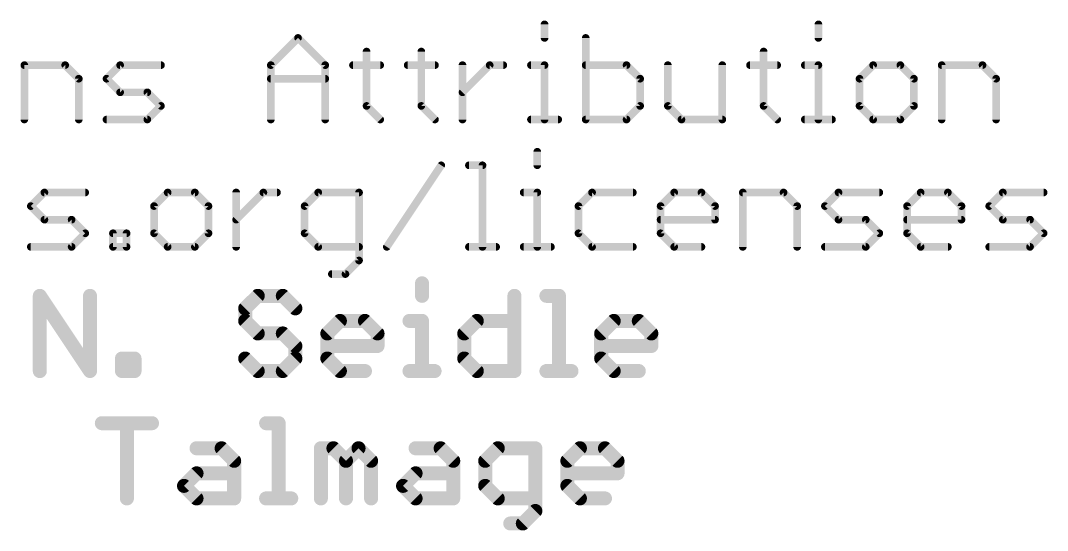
# Model space of a CAD drawing. Extents: x -128 to 56, y -3 to 18.
# Drawn here: x -76.44 to -55.98, y -3.04 to 7.13 of the extents above; entities that cross this region are included whole.
import ezdxf

# ---------------------------------------------------------------- set-up
doc = ezdxf.new("R2010")
doc.units = 0
doc.layers.add('27', color=253, linetype='CONTINUOUS')

msp = doc.modelspace()

# ---------------------------------------------------------------- linework, layer by layer
at = {"layer": '27'}
for points, const_width in [([(-66.0014, 7.0544), (-66.0014, 6.7832)], 0.1524), ([(-60.5442, 7.0544), (-60.5442, 6.7832)], 0.1524), ([(-71.4569, 6.2409), (-70.9146, 6.7832)], 0.1524), ([(-70.9146, 6.7832), (-70.3722, 6.2409)], 0.1524), ([(-65.1811, 6.7832), (-65.1811, 5.1562)], 0.1524), ([(-69.5486, 6.512), (-69.5486, 5.4274)], 0.1524), ([(-68.4571, 6.512), (-68.4571, 5.4274)], 0.1524), ([(-61.6357, 6.512), (-61.6357, 5.4274)], 0.1524), ([(-76.3684, 5.1562), (-76.3684, 6.2409)], 0.1524), ([(-76.3684, 6.2409), (-75.5549, 6.2409)], 0.1524), ([(-75.5549, 6.2409), (-75.2837, 5.9697)], 0.1524), ([(-74.7312, 5.9697), (-74.46, 6.2409)], 0.1524), ([(-74.46, 6.2409), (-73.6465, 6.2409)], 0.1524), ([(-71.4569, 5.1562), (-71.4569, 6.2409)], 0.1524), ([(-70.3722, 6.2409), (-70.3722, 5.1562)], 0.1524), ([(-69.8197, 6.2409), (-69.2774, 6.2409)], 0.1524), ([(-68.7283, 6.2409), (-68.186, 6.2409)], 0.1524), ([(-67.6369, 5.1562), (-67.6369, 6.2409)], 0.1524), ([(-67.6369, 5.6985), (-67.0945, 6.2409)], 0.1524), ([(-67.0945, 6.2409), (-66.8234, 6.2409)], 0.1524), ([(-66.2726, 6.2409), (-66.0014, 6.2409)], 0.1524), ([(-66.0014, 6.2409), (-66.0014, 5.1562)], 0.1524), ([(-64.3676, 6.2409), (-65.1811, 6.2409)], 0.1524), ([(-64.0965, 5.9697), (-64.3676, 6.2409)], 0.1524), ([(-63.544, 6.2409), (-63.544, 5.4274)], 0.1524), ([(-62.4593, 5.1562), (-62.4593, 6.2409)], 0.1524), ([(-61.9068, 6.2409), (-61.3645, 6.2409)], 0.1524), ([(-60.8154, 6.2409), (-60.5442, 6.2409)], 0.1524), ([(-60.5442, 6.2409), (-60.5442, 5.1562)], 0.1524), ([(-59.4528, 6.2409), (-59.7239, 5.9697)], 0.1524), ([(-58.9104, 6.2409), (-59.4528, 6.2409)], 0.1524), ([(-58.6393, 5.9697), (-58.9104, 6.2409)], 0.1524), ([(-58.0868, 5.1562), (-58.0868, 6.2409)], 0.1524), ([(-58.0868, 6.2409), (-57.2733, 6.2409)], 0.1524), ([(-57.2733, 6.2409), (-57.0021, 5.9697)], 0.1524), ([(-75.2837, 5.9697), (-75.2837, 5.1562)], 0.1524), ([(-74.46, 5.6985), (-74.7312, 5.9697)], 0.1524), ([(-71.4569, 5.9697), (-70.3722, 5.9697)], 0.1524), ([(-64.0965, 5.4274), (-64.0965, 5.9697)], 0.1524), ([(-59.7239, 5.9697), (-59.7239, 5.4274)], 0.1524), ([(-58.6393, 5.4274), (-58.6393, 5.9697)], 0.1524), ([(-57.0021, 5.9697), (-57.0021, 5.1562)], 0.1524), ([(-73.9177, 5.6985), (-74.46, 5.6985)], 0.1524), ([(-73.6465, 5.4274), (-73.9177, 5.6985)], 0.1524), ([(-73.9177, 5.1562), (-73.6465, 5.4274)], 0.1524), ([(-69.5486, 5.4274), (-69.2774, 5.1562)], 0.1524), ([(-68.4571, 5.4274), (-68.186, 5.1562)], 0.1524), ([(-64.3676, 5.1562), (-64.0965, 5.4274)], 0.1524), ([(-63.544, 5.4274), (-63.2728, 5.1562)], 0.1524), ([(-61.6357, 5.4274), (-61.3645, 5.1562)], 0.1524), ([(-59.7239, 5.4274), (-59.4528, 5.1562)], 0.1524), ([(-58.9104, 5.1562), (-58.6393, 5.4274)], 0.1524), ([(-74.7312, 5.1562), (-73.9177, 5.1562)], 0.1524), ([(-66.2726, 5.1562), (-65.7302, 5.1562)], 0.1524), ([(-65.1811, 5.1562), (-64.3676, 5.1562)], 0.1524), ([(-63.2728, 5.1562), (-62.4593, 5.1562)], 0.1524), ([(-60.8154, 5.1562), (-60.273, 5.1562)], 0.1524), ([(-59.4528, 5.1562), (-58.9104, 5.1562)], 0.1524), ([(-66.1459, 4.5144), (-66.1459, 4.2432)], 0.1524), ([(-69.1456, 2.6162), (-68.061, 4.2432)], 0.1524), ([(-67.5085, 4.2432), (-67.2373, 4.2432)], 0.1524), ([(-67.2373, 4.2432), (-67.2373, 2.6162)], 0.1524), ([(-76.24, 3.4297), (-75.9688, 3.7009)], 0.1524), ([(-75.9688, 3.7009), (-75.1553, 3.7009)], 0.1524), ([(-73.5131, 3.7009), (-73.7842, 3.4297)], 0.1524), ([(-72.9707, 3.7009), (-73.5131, 3.7009)], 0.1524), ([(-72.6996, 3.4297), (-72.9707, 3.7009)], 0.1524), ([(-72.1471, 2.6162), (-72.1471, 3.7009)], 0.1524), ([(-72.1471, 3.1585), (-71.6047, 3.7009)], 0.1524), ([(-71.6047, 3.7009), (-71.3336, 3.7009)], 0.1524), ([(-70.5116, 3.7009), (-70.7828, 3.4297)], 0.1524), ([(-69.6981, 3.7009), (-70.5116, 3.7009)], 0.1524), ([(-69.6981, 2.345), (-69.6981, 3.7009)], 0.1524), ([(-66.417, 3.7009), (-66.1459, 3.7009)], 0.1524), ([(-66.1459, 3.7009), (-66.1459, 2.6162)], 0.1524), ([(-65.0544, 3.7009), (-65.3256, 3.4297)], 0.1524), ([(-64.2409, 3.7009), (-65.0544, 3.7009)], 0.1524), ([(-63.6884, 3.4297), (-63.4173, 3.7009)], 0.1524), ([(-63.4173, 3.7009), (-62.8749, 3.7009)], 0.1524), ([(-62.8749, 3.7009), (-62.6038, 3.4297)], 0.1524), ([(-62.0513, 2.6162), (-62.0513, 3.7009)], 0.1524), ([(-62.0513, 3.7009), (-61.2378, 3.7009)], 0.1524), ([(-61.2378, 3.7009), (-60.9666, 3.4297)], 0.1524), ([(-60.4141, 3.4297), (-60.1429, 3.7009)], 0.1524), ([(-60.1429, 3.7009), (-59.3295, 3.7009)], 0.1524), ([(-58.777, 3.4297), (-58.5058, 3.7009)], 0.1524), ([(-58.5058, 3.7009), (-57.9635, 3.7009)], 0.1524), ([(-57.9635, 3.7009), (-57.6923, 3.4297)], 0.1524), ([(-57.1398, 3.4297), (-56.8686, 3.7009)], 0.1524), ([(-56.8686, 3.7009), (-56.0551, 3.7009)], 0.1524), ([(-75.9688, 3.1585), (-76.24, 3.4297)], 0.1524), ([(-73.7842, 3.4297), (-73.7842, 2.8874)], 0.1524), ([(-72.6996, 2.8874), (-72.6996, 3.4297)], 0.1524), ([(-70.7828, 3.4297), (-70.7828, 2.8874)], 0.1524), ([(-65.3256, 3.4297), (-65.3256, 2.8874)], 0.1524), ([(-63.6884, 2.8874), (-63.6884, 3.4297)], 0.1524), ([(-62.6038, 3.4297), (-62.6038, 3.1585)], 0.1524), ([(-60.9666, 3.4297), (-60.9666, 2.6162)], 0.1524), ([(-60.1429, 3.1585), (-60.4141, 3.4297)], 0.1524), ([(-58.777, 2.8874), (-58.777, 3.4297)], 0.1524), ([(-57.6923, 3.4297), (-57.6923, 3.1585)], 0.1524), ([(-56.8686, 3.1585), (-57.1398, 3.4297)], 0.1524), ([(-75.4265, 3.1585), (-75.9688, 3.1585)], 0.1524), ([(-75.1553, 2.8874), (-75.4265, 3.1585)], 0.1524), ([(-62.6038, 3.1585), (-63.6884, 3.1585)], 0.1524), ([(-59.6006, 3.1585), (-60.1429, 3.1585)], 0.1524), ([(-59.3295, 2.8874), (-59.6006, 3.1585)], 0.1524), ([(-57.6923, 3.1585), (-58.777, 3.1585)], 0.1524), ([(-56.3263, 3.1585), (-56.8686, 3.1585)], 0.1524), ([(-56.0551, 2.8874), (-56.3263, 3.1585)], 0.1524), ([(-75.4265, 2.6162), (-75.1553, 2.8874)], 0.1524), ([(-74.6028, 2.6162), (-74.6028, 2.8874)], 0.1524), ([(-74.6028, 2.8874), (-74.3316, 2.8874)], 0.1524), ([(-74.3316, 2.8874), (-74.3316, 2.6162)], 0.1524), ([(-73.7842, 2.8874), (-73.5131, 2.6162)], 0.1524), ([(-72.9707, 2.6162), (-72.6996, 2.8874)], 0.1524), ([(-70.7828, 2.8874), (-70.5116, 2.6162)], 0.1524), ([(-65.3256, 2.8874), (-65.0544, 2.6162)], 0.1524), ([(-63.4173, 2.6162), (-63.6884, 2.8874)], 0.1524), ([(-59.6006, 2.6162), (-59.3295, 2.8874)], 0.1524), ([(-58.5058, 2.6162), (-58.777, 2.8874)], 0.1524), ([(-56.3263, 2.6162), (-56.0551, 2.8874)], 0.1524), ([(-76.24, 2.6162), (-75.4265, 2.6162)], 0.1524), ([(-74.3316, 2.6162), (-74.6028, 2.6162)], 0.1524), ([(-73.5131, 2.6162), (-72.9707, 2.6162)], 0.1524), ([(-70.5116, 2.6162), (-69.6981, 2.6162)], 0.1524), ([(-67.5085, 2.6162), (-66.9661, 2.6162)], 0.1524), ([(-66.417, 2.6162), (-65.8747, 2.6162)], 0.1524), ([(-65.0544, 2.6162), (-64.2409, 2.6162)], 0.1524), ([(-62.8749, 2.6162), (-63.4173, 2.6162)], 0.1524), ([(-60.4141, 2.6162), (-59.6006, 2.6162)], 0.1524), ([(-57.9635, 2.6162), (-58.5058, 2.6162)], 0.1524), ([(-57.1398, 2.6162), (-56.3263, 2.6162)], 0.1524), ([(-69.9693, 2.0739), (-69.6981, 2.345)], 0.1524), ([(-70.2404, 2.0739), (-69.9693, 2.0739)], 0.1524), ([(-68.4431, 1.8896), (-68.4431, 1.6396)], 0.2794), ([(-76.0603, 0.1397), (-76.0603, 1.6396)], 0.2794), ([(-76.0603, 1.6396), (-75.0604, 0.1397)], 0.2794), ([(-75.0604, 0.1397), (-75.0604, 1.6396)], 0.2794), ([(-71.7174, 1.6396), (-71.9674, 1.3896)], 0.2794), ([(-71.2175, 1.6396), (-71.7174, 1.6396)], 0.2794), ([(-70.9675, 1.3896), (-71.2175, 1.6396)], 0.2794), ([(-66.6017, 1.6396), (-66.6017, 0.1397)], 0.2794), ([(-65.9645, 1.6396), (-65.7145, 1.6396)], 0.2794), ([(-65.7145, 1.6396), (-65.7145, 0.1397)], 0.2794), ([(-71.9674, 1.3896), (-71.9674, 1.1396)], 0.2794), ([(-71.9674, 1.1396), (-71.7174, 0.8896)], 0.2794), ([(-70.3303, 0.8896), (-70.0803, 1.1396)], 0.2794), ([(-70.0803, 1.1396), (-69.5803, 1.1396)], 0.2794), ([(-69.5803, 1.1396), (-69.3303, 0.8896)], 0.2794), ([(-68.6931, 1.1396), (-68.4431, 1.1396)], 0.2794), ([(-68.4431, 1.1396), (-68.4431, 0.1397)], 0.2794), ([(-67.6017, 0.8896), (-67.3517, 1.1396)], 0.2794), ([(-67.3517, 1.1396), (-66.6017, 1.1396)], 0.2794), ([(-64.8731, 0.8896), (-64.6231, 1.1396)], 0.2794), ([(-64.6231, 1.1396), (-64.1231, 1.1396)], 0.2794), ([(-64.1231, 1.1396), (-63.8731, 0.8896)], 0.2794), ([(-71.7174, 0.8896), (-71.2175, 0.8896)], 0.2794), ([(-71.2175, 0.8896), (-70.9675, 0.6397)], 0.2794), ([(-70.3303, 0.3897), (-70.3303, 0.8896)], 0.2794), ([(-69.3303, 0.8896), (-69.3303, 0.6397)], 0.2794), ([(-67.6017, 0.3897), (-67.6017, 0.8896)], 0.2794), ([(-64.8731, 0.3897), (-64.8731, 0.8896)], 0.2794), ([(-63.8731, 0.8896), (-63.8731, 0.6397)], 0.2794), ([(-70.9675, 0.6397), (-70.9675, 0.3897)], 0.2794), ([(-69.3303, 0.6397), (-70.3303, 0.6397)], 0.2794), ([(-63.8731, 0.6397), (-64.8731, 0.6397)], 0.2794), ([(-74.4231, 0.1397), (-74.4231, 0.3897)], 0.2794), ([(-74.4231, 0.3897), (-74.1732, 0.3897)], 0.2794), ([(-74.1732, 0.3897), (-74.1732, 0.1397)], 0.2794), ([(-71.7174, 0.1397), (-71.9674, 0.3897)], 0.2794), ([(-70.9675, 0.3897), (-71.2175, 0.1397)], 0.2794), ([(-70.0803, 0.1397), (-70.3303, 0.3897)], 0.2794), ([(-67.3517, 0.1397), (-67.6017, 0.3897)], 0.2794), ([(-64.6231, 0.1397), (-64.8731, 0.3897)], 0.2794), ([(-74.1732, 0.1397), (-74.4231, 0.1397)], 0.2794), ([(-71.2175, 0.1397), (-71.7174, 0.1397)], 0.2794), ([(-69.5803, 0.1397), (-70.0803, 0.1397)], 0.2794), ([(-68.6931, 0.1397), (-68.1931, 0.1397)], 0.2794), ([(-66.6017, 0.1397), (-67.3517, 0.1397)], 0.2794), ([(-65.9645, 0.1397), (-65.4645, 0.1397)], 0.2794), ([(-64.1231, 0.1397), (-64.6231, 0.1397)], 0.2794), ([(-74.8244, -0.9004), (-73.8245, -0.9004)], 0.2794), ([(-74.3244, -2.4003), (-74.3244, -0.9004)], 0.2794), ([(-71.5501, -0.9004), (-71.3001, -0.9004)], 0.2794), ([(-71.3001, -0.9004), (-71.3001, -2.4003)], 0.2794), ([(-72.9373, -1.4004), (-72.4373, -1.4004)], 0.2794), ([(-72.4373, -1.4004), (-72.1873, -1.6504)], 0.2794), ([(-70.4587, -2.4003), (-70.4587, -1.4004)], 0.2794), ([(-70.4587, -1.4004), (-70.2087, -1.4004)], 0.2794), ([(-70.2087, -1.4004), (-69.9587, -1.6504)], 0.2794), ([(-69.9587, -1.6504), (-69.7087, -1.4004)], 0.2794), ([(-69.7087, -1.4004), (-69.4587, -1.6504)], 0.2794), ([(-68.5715, -1.4004), (-68.0716, -1.4004)], 0.2794), ([(-68.0716, -1.4004), (-67.8216, -1.6504)], 0.2794), ([(-66.9344, -1.4004), (-67.1843, -1.6504)], 0.2794), ([(-66.1844, -1.4004), (-66.9344, -1.4004)], 0.2794), ([(-66.1844, -2.6503), (-66.1844, -1.4004)], 0.2794), ([(-65.5472, -1.6504), (-65.2972, -1.4004)], 0.2794), ([(-65.2972, -1.4004), (-64.7973, -1.4004)], 0.2794), ([(-64.7973, -1.4004), (-64.5473, -1.6504)], 0.2794), ([(-72.1873, -1.6504), (-72.1873, -2.4003)], 0.2794), ([(-69.9587, -1.6504), (-69.9587, -2.4003)], 0.2794), ([(-69.4587, -1.6504), (-69.4587, -2.4003)], 0.2794), ([(-67.8216, -1.6504), (-67.8216, -2.4003)], 0.2794), ([(-67.1843, -1.6504), (-67.1843, -2.1503)], 0.2794), ([(-65.5472, -2.1503), (-65.5472, -1.6504)], 0.2794), ([(-64.5473, -1.6504), (-64.5473, -1.9003)], 0.2794), ([(-73.1873, -2.1503), (-72.9373, -1.9003)], 0.2794), ([(-72.9373, -1.9003), (-72.1873, -1.9003)], 0.2794), ([(-68.8215, -2.1503), (-68.5715, -1.9003)], 0.2794), ([(-68.5715, -1.9003), (-67.8216, -1.9003)], 0.2794), ([(-64.5473, -1.9003), (-65.5472, -1.9003)], 0.2794), ([(-72.9373, -2.4003), (-73.1873, -2.1503)], 0.2794), ([(-68.5715, -2.4003), (-68.8215, -2.1503)], 0.2794), ([(-67.1843, -2.1503), (-66.9344, -2.4003)], 0.2794), ([(-65.2972, -2.4003), (-65.5472, -2.1503)], 0.2794), ([(-72.1873, -2.4003), (-72.9373, -2.4003)], 0.2794), ([(-71.5501, -2.4003), (-71.0501, -2.4003)], 0.2794), ([(-67.8216, -2.4003), (-68.5715, -2.4003)], 0.2794), ([(-66.9344, -2.4003), (-66.1844, -2.4003)], 0.2794), ([(-64.7973, -2.4003), (-65.2972, -2.4003)], 0.2794), ([(-66.4344, -2.9003), (-66.1844, -2.6503)], 0.2794), ([(-66.6844, -2.9003), (-66.4344, -2.9003)], 0.2794)]:
    msp.add_lwpolyline(points, dxfattribs=dict(at, const_width=const_width))
for points, const_width in [([(-65.9633, 7.0544, 1), (-66.0395, 7.0544)], 0.0762), ([(-60.5061, 7.0544, 1), (-60.5823, 7.0544)], 0.0762), ([(-70.8876, 6.8101, 1), (-70.9415, 6.7562)], 0.0762), ([(-70.8876, 6.7562, 1), (-70.9415, 6.8101)], 0.0762), ([(-66.0395, 6.7832, 1), (-65.9633, 6.7832)], 0.0762), ([(-65.143, 6.7832, 1), (-65.2192, 6.7832)], 0.0762), ([(-60.5823, 6.7832, 1), (-60.5061, 6.7832)], 0.0762), ([(-69.5105, 6.512, 1), (-69.5867, 6.512)], 0.0762), ([(-68.419, 6.512, 1), (-68.4952, 6.512)], 0.0762), ([(-61.5976, 6.512, 1), (-61.6738, 6.512)], 0.0762), ([(-76.3303, 6.2409, 1), (-76.4065, 6.2409)], 0.0762), ([(-76.3684, 6.279, 1), (-76.3684, 6.2028)], 0.0762), ([(-75.5279, 6.2678, 1), (-75.5818, 6.2139)], 0.0762), ([(-75.5549, 6.2028, 1), (-75.5549, 6.279)], 0.0762), ([(-74.46, 6.279, 1), (-74.46, 6.2028)], 0.0762), ([(-74.4331, 6.2139, 1), (-74.487, 6.2678)], 0.0762), ([(-73.6465, 6.2028, 1), (-73.6465, 6.279)], 0.0762), ([(-71.4188, 6.2409, 1), (-71.495, 6.2409)], 0.0762), ([(-71.4838, 6.2678, 1), (-71.4299, 6.2139)], 0.0762), ([(-70.3341, 6.2409, 1), (-70.4103, 6.2409)], 0.0762), ([(-70.3992, 6.2139, 1), (-70.3453, 6.2678)], 0.0762), ([(-69.8197, 6.279, 1), (-69.8197, 6.2028)], 0.0762), ([(-69.2774, 6.2028, 1), (-69.2774, 6.279)], 0.0762), ([(-68.7283, 6.279, 1), (-68.7283, 6.2028)], 0.0762), ([(-68.186, 6.2028, 1), (-68.186, 6.279)], 0.0762), ([(-67.5988, 6.2409, 1), (-67.675, 6.2409)], 0.0762), ([(-67.0945, 6.279, 1), (-67.0945, 6.2028)], 0.0762), ([(-67.0676, 6.2139, 1), (-67.1215, 6.2678)], 0.0762), ([(-66.8234, 6.2028, 1), (-66.8234, 6.279)], 0.0762), ([(-66.2726, 6.279, 1), (-66.2726, 6.2028)], 0.0762), ([(-65.9633, 6.2409, 1), (-66.0395, 6.2409)], 0.0762), ([(-66.0014, 6.2028, 1), (-66.0014, 6.279)], 0.0762), ([(-65.1811, 6.279, 1), (-65.1811, 6.2028)], 0.0762), ([(-64.3407, 6.2678, 1), (-64.3946, 6.2139)], 0.0762), ([(-64.3676, 6.2028, 1), (-64.3676, 6.279)], 0.0762), ([(-63.5059, 6.2409, 1), (-63.5821, 6.2409)], 0.0762), ([(-62.4212, 6.2409, 1), (-62.4974, 6.2409)], 0.0762), ([(-61.9068, 6.279, 1), (-61.9068, 6.2028)], 0.0762), ([(-61.3645, 6.2028, 1), (-61.3645, 6.279)], 0.0762), ([(-60.8154, 6.279, 1), (-60.8154, 6.2028)], 0.0762), ([(-60.5061, 6.2409, 1), (-60.5823, 6.2409)], 0.0762), ([(-60.5442, 6.2028, 1), (-60.5442, 6.279)], 0.0762), ([(-59.4528, 6.279, 1), (-59.4528, 6.2028)], 0.0762), ([(-59.4258, 6.2139, 1), (-59.4797, 6.2678)], 0.0762), ([(-58.8835, 6.2678, 1), (-58.9374, 6.2139)], 0.0762), ([(-58.9104, 6.2028, 1), (-58.9104, 6.279)], 0.0762), ([(-58.0487, 6.2409, 1), (-58.1249, 6.2409)], 0.0762), ([(-58.0868, 6.279, 1), (-58.0868, 6.2028)], 0.0762), ([(-57.2463, 6.2678, 1), (-57.3002, 6.2139)], 0.0762), ([(-57.2733, 6.2028, 1), (-57.2733, 6.279)], 0.0762), ([(-75.2456, 5.9697, 1), (-75.3218, 5.9697)], 0.0762), ([(-75.3106, 5.9428, 1), (-75.2568, 5.9966)], 0.0762), ([(-74.7043, 5.9966, 1), (-74.7581, 5.9428)], 0.0762), ([(-74.7581, 5.9966, 1), (-74.7043, 5.9428)], 0.0762), ([(-71.4569, 6.0078, 1), (-71.4569, 5.9316)], 0.0762), ([(-70.3722, 5.9316, 1), (-70.3722, 6.0078)], 0.0762), ([(-64.0584, 5.9697, 1), (-64.1346, 5.9697)], 0.0762), ([(-64.1234, 5.9428, 1), (-64.0695, 5.9966)], 0.0762), ([(-59.6858, 5.9697, 1), (-59.762, 5.9697)], 0.0762), ([(-59.7509, 5.9966, 1), (-59.697, 5.9428)], 0.0762), ([(-58.6012, 5.9697, 1), (-58.6774, 5.9697)], 0.0762), ([(-58.6662, 5.9428, 1), (-58.6123, 5.9966)], 0.0762), ([(-56.964, 5.9697, 1), (-57.0402, 5.9697)], 0.0762), ([(-57.0291, 5.9428, 1), (-56.9752, 5.9966)], 0.0762), ([(-74.46, 5.7366, 1), (-74.46, 5.6604)], 0.0762), ([(-74.487, 5.6716, 1), (-74.4331, 5.7255)], 0.0762), ([(-73.8908, 5.7255, 1), (-73.9447, 5.6716)], 0.0762), ([(-73.9177, 5.6604, 1), (-73.9177, 5.7366)], 0.0762), ([(-67.6638, 5.7255, 1), (-67.6099, 5.6716)], 0.0762), ([(-73.6196, 5.4004, 1), (-73.6735, 5.4543)], 0.0762), ([(-73.6735, 5.4004, 1), (-73.6196, 5.4543)], 0.0762), ([(-69.5216, 5.4543, 1), (-69.5755, 5.4004)], 0.0762), ([(-69.5867, 5.4274, 1), (-69.5105, 5.4274)], 0.0762), ([(-68.4302, 5.4543, 1), (-68.4841, 5.4004)], 0.0762), ([(-68.4952, 5.4274, 1), (-68.419, 5.4274)], 0.0762), ([(-64.1346, 5.4274, 1), (-64.0584, 5.4274)], 0.0762), ([(-64.0695, 5.4004, 1), (-64.1234, 5.4543)], 0.0762), ([(-63.517, 5.4543, 1), (-63.5709, 5.4004)], 0.0762), ([(-63.5821, 5.4274, 1), (-63.5059, 5.4274)], 0.0762), ([(-61.6087, 5.4543, 1), (-61.6626, 5.4004)], 0.0762), ([(-61.6738, 5.4274, 1), (-61.5976, 5.4274)], 0.0762), ([(-59.697, 5.4543, 1), (-59.7509, 5.4004)], 0.0762), ([(-59.762, 5.4274, 1), (-59.6858, 5.4274)], 0.0762), ([(-58.6774, 5.4274, 1), (-58.6012, 5.4274)], 0.0762), ([(-58.6123, 5.4004, 1), (-58.6662, 5.4543)], 0.0762), ([(-76.4065, 5.1562, 1), (-76.3303, 5.1562)], 0.0762), ([(-75.3218, 5.1562, 1), (-75.2456, 5.1562)], 0.0762), ([(-74.7312, 5.1943, 1), (-74.7312, 5.1181)], 0.0762), ([(-73.9446, 5.1831, 1), (-73.8908, 5.1293)], 0.0762), ([(-73.9177, 5.1181, 1), (-73.9177, 5.1943)], 0.0762), ([(-71.495, 5.1562, 1), (-71.4188, 5.1562)], 0.0762), ([(-70.4103, 5.1562, 1), (-70.3341, 5.1562)], 0.0762), ([(-69.3043, 5.1293, 1), (-69.2505, 5.1831)], 0.0762), ([(-68.2129, 5.1293, 1), (-68.159, 5.1831)], 0.0762), ([(-67.675, 5.1562, 1), (-67.5988, 5.1562)], 0.0762), ([(-66.2726, 5.1943, 1), (-66.2726, 5.1181)], 0.0762), ([(-66.0395, 5.1562, 1), (-65.9633, 5.1562)], 0.0762), ([(-65.7302, 5.1181, 1), (-65.7302, 5.1943)], 0.0762), ([(-65.1811, 5.1943, 1), (-65.1811, 5.1181)], 0.0762), ([(-65.2192, 5.1562, 1), (-65.143, 5.1562)], 0.0762), ([(-64.3946, 5.1831, 1), (-64.3407, 5.1293)], 0.0762), ([(-64.3676, 5.1181, 1), (-64.3676, 5.1943)], 0.0762), ([(-63.2728, 5.1943, 1), (-63.2728, 5.1181)], 0.0762), ([(-63.2997, 5.1293, 1), (-63.2459, 5.1831)], 0.0762), ([(-62.4974, 5.1562, 1), (-62.4212, 5.1562)], 0.0762), ([(-62.4593, 5.1181, 1), (-62.4593, 5.1943)], 0.0762), ([(-61.3914, 5.1293, 1), (-61.3375, 5.1831)], 0.0762), ([(-60.8154, 5.1943, 1), (-60.8154, 5.1181)], 0.0762), ([(-60.5823, 5.1562, 1), (-60.5061, 5.1562)], 0.0762), ([(-60.273, 5.1181, 1), (-60.273, 5.1943)], 0.0762), ([(-59.4528, 5.1943, 1), (-59.4528, 5.1181)], 0.0762), ([(-59.4797, 5.1293, 1), (-59.4258, 5.1831)], 0.0762), ([(-58.9374, 5.1831, 1), (-58.8835, 5.1293)], 0.0762), ([(-58.9104, 5.1181, 1), (-58.9104, 5.1943)], 0.0762), ([(-58.1249, 5.1562, 1), (-58.0487, 5.1562)], 0.0762), ([(-57.0402, 5.1562, 1), (-56.964, 5.1562)], 0.0762), ([(-66.1078, 4.5144, 1), (-66.184, 4.5144)], 0.0762), ([(-68.0292, 4.2221, 1), (-68.0927, 4.2643)], 0.0762), ([(-67.5085, 4.2813, 1), (-67.5085, 4.2051)], 0.0762), ([(-67.1992, 4.2432, 1), (-67.2754, 4.2432)], 0.0762), ([(-67.2373, 4.2051, 1), (-67.2373, 4.2813)], 0.0762), ([(-66.184, 4.2432, 1), (-66.1078, 4.2432)], 0.0762), ([(-75.9688, 3.739, 1), (-75.9688, 3.6628)], 0.0762), ([(-75.9418, 3.6739, 1), (-75.9957, 3.7278)], 0.0762), ([(-75.1553, 3.6628, 1), (-75.1553, 3.739)], 0.0762), ([(-73.5131, 3.739, 1), (-73.5131, 3.6628)], 0.0762), ([(-73.4861, 3.6739, 1), (-73.54, 3.7278)], 0.0762), ([(-72.9438, 3.7278, 1), (-72.9977, 3.6739)], 0.0762), ([(-72.9707, 3.6628, 1), (-72.9707, 3.739)], 0.0762), ([(-72.109, 3.7009, 1), (-72.1852, 3.7009)], 0.0762), ([(-71.6047, 3.739, 1), (-71.6047, 3.6628)], 0.0762), ([(-71.5778, 3.6739, 1), (-71.6317, 3.7278)], 0.0762), ([(-71.3336, 3.6628, 1), (-71.3336, 3.739)], 0.0762), ([(-70.5116, 3.739, 1), (-70.5116, 3.6628)], 0.0762), ([(-70.4847, 3.6739, 1), (-70.5385, 3.7278)], 0.0762), ([(-69.66, 3.7009, 1), (-69.7362, 3.7009)], 0.0762), ([(-69.6981, 3.6628, 1), (-69.6981, 3.739)], 0.0762), ([(-66.417, 3.739, 1), (-66.417, 3.6628)], 0.0762), ([(-66.1078, 3.7009, 1), (-66.184, 3.7009)], 0.0762), ([(-66.1459, 3.6628, 1), (-66.1459, 3.739)], 0.0762), ([(-65.0544, 3.739, 1), (-65.0544, 3.6628)], 0.0762), ([(-65.0275, 3.6739, 1), (-65.0814, 3.7278)], 0.0762), ([(-64.2409, 3.6628, 1), (-64.2409, 3.739)], 0.0762), ([(-63.4173, 3.739, 1), (-63.4173, 3.6628)], 0.0762), ([(-63.3903, 3.6739, 1), (-63.4442, 3.7278)], 0.0762), ([(-62.848, 3.7278, 1), (-62.9019, 3.6739)], 0.0762), ([(-62.8749, 3.6628, 1), (-62.8749, 3.739)], 0.0762), ([(-62.0132, 3.7009, 1), (-62.0894, 3.7009)], 0.0762), ([(-62.0513, 3.739, 1), (-62.0513, 3.6628)], 0.0762), ([(-61.2108, 3.7278, 1), (-61.2647, 3.6739)], 0.0762), ([(-61.2378, 3.6628, 1), (-61.2378, 3.739)], 0.0762), ([(-60.1429, 3.739, 1), (-60.1429, 3.6628)], 0.0762), ([(-60.116, 3.6739, 1), (-60.1699, 3.7278)], 0.0762), ([(-59.3295, 3.6628, 1), (-59.3295, 3.739)], 0.0762), ([(-58.5058, 3.739, 1), (-58.5058, 3.6628)], 0.0762), ([(-58.4788, 3.6739, 1), (-58.5327, 3.7278)], 0.0762), ([(-57.9365, 3.7278, 1), (-57.9904, 3.6739)], 0.0762), ([(-57.9635, 3.6628, 1), (-57.9635, 3.739)], 0.0762), ([(-56.8686, 3.739, 1), (-56.8686, 3.6628)], 0.0762), ([(-56.8417, 3.6739, 1), (-56.8956, 3.7278)], 0.0762), ([(-56.0551, 3.6628, 1), (-56.0551, 3.739)], 0.0762), ([(-76.213, 3.4566, 1), (-76.2669, 3.4028)], 0.0762), ([(-76.2669, 3.4566, 1), (-76.213, 3.4028)], 0.0762), ([(-73.7461, 3.4297, 1), (-73.8223, 3.4297)], 0.0762), ([(-73.8112, 3.4566, 1), (-73.7573, 3.4028)], 0.0762), ([(-72.6615, 3.4297, 1), (-72.7377, 3.4297)], 0.0762), ([(-72.7265, 3.4028, 1), (-72.6726, 3.4566)], 0.0762), ([(-70.7447, 3.4297, 1), (-70.8209, 3.4297)], 0.0762), ([(-70.8097, 3.4566, 1), (-70.7558, 3.4028)], 0.0762), ([(-65.2875, 3.4297, 1), (-65.3637, 3.4297)], 0.0762), ([(-65.3525, 3.4566, 1), (-65.2986, 3.4028)], 0.0762), ([(-63.6503, 3.4297, 1), (-63.7265, 3.4297)], 0.0762), ([(-63.7154, 3.4566, 1), (-63.6615, 3.4028)], 0.0762), ([(-62.5657, 3.4297, 1), (-62.6419, 3.4297)], 0.0762), ([(-62.6307, 3.4028, 1), (-62.5768, 3.4566)], 0.0762), ([(-60.9285, 3.4297, 1), (-61.0047, 3.4297)], 0.0762), ([(-60.9935, 3.4028, 1), (-60.9397, 3.4566)], 0.0762), ([(-60.3872, 3.4566, 1), (-60.4411, 3.4028)], 0.0762), ([(-60.4411, 3.4566, 1), (-60.3872, 3.4028)], 0.0762), ([(-58.7389, 3.4297, 1), (-58.8151, 3.4297)], 0.0762), ([(-58.8039, 3.4566, 1), (-58.75, 3.4028)], 0.0762), ([(-57.6542, 3.4297, 1), (-57.7304, 3.4297)], 0.0762), ([(-57.7192, 3.4028, 1), (-57.6654, 3.4566)], 0.0762), ([(-57.1129, 3.4566, 1), (-57.1667, 3.4028)], 0.0762), ([(-57.1667, 3.4566, 1), (-57.1129, 3.4028)], 0.0762), ([(-75.9688, 3.1966, 1), (-75.9688, 3.1204)], 0.0762), ([(-75.9957, 3.1316, 1), (-75.9418, 3.1855)], 0.0762), ([(-75.3995, 3.1855, 1), (-75.4534, 3.1316)], 0.0762), ([(-75.4265, 3.1204, 1), (-75.4265, 3.1966)], 0.0762), ([(-72.174, 3.1855, 1), (-72.1201, 3.1316)], 0.0762), ([(-63.6884, 3.1966, 1), (-63.6884, 3.1204)], 0.0762), ([(-62.6419, 3.1585, 1), (-62.5657, 3.1585)], 0.0762), ([(-62.6038, 3.1204, 1), (-62.6038, 3.1966)], 0.0762), ([(-60.1429, 3.1966, 1), (-60.1429, 3.1204)], 0.0762), ([(-60.1699, 3.1316, 1), (-60.116, 3.1855)], 0.0762), ([(-59.5737, 3.1855, 1), (-59.6276, 3.1316)], 0.0762), ([(-59.6006, 3.1204, 1), (-59.6006, 3.1966)], 0.0762), ([(-58.777, 3.1966, 1), (-58.777, 3.1204)], 0.0762), ([(-57.7304, 3.1585, 1), (-57.6542, 3.1585)], 0.0762), ([(-57.6923, 3.1204, 1), (-57.6923, 3.1966)], 0.0762), ([(-56.8686, 3.1966, 1), (-56.8686, 3.1204)], 0.0762), ([(-56.8956, 3.1316, 1), (-56.8417, 3.1855)], 0.0762), ([(-56.2994, 3.1855, 1), (-56.3532, 3.1316)], 0.0762), ([(-56.3263, 3.1204, 1), (-56.3263, 3.1966)], 0.0762), ([(-75.1284, 2.8604, 1), (-75.1822, 2.9143)], 0.0762), ([(-75.1822, 2.8604, 1), (-75.1284, 2.9143)], 0.0762), ([(-74.5647, 2.8874, 1), (-74.6409, 2.8874)], 0.0762), ([(-74.6028, 2.9255, 1), (-74.6028, 2.8493)], 0.0762), ([(-74.2935, 2.8874, 1), (-74.3697, 2.8874)], 0.0762), ([(-74.3316, 2.8493, 1), (-74.3316, 2.9255)], 0.0762), ([(-73.7573, 2.9143, 1), (-73.8112, 2.8604)], 0.0762), ([(-73.8223, 2.8874, 1), (-73.7461, 2.8874)], 0.0762), ([(-72.7377, 2.8874, 1), (-72.6615, 2.8874)], 0.0762), ([(-72.6726, 2.8604, 1), (-72.7265, 2.9143)], 0.0762), ([(-70.7558, 2.9143, 1), (-70.8097, 2.8604)], 0.0762), ([(-70.8209, 2.8874, 1), (-70.7447, 2.8874)], 0.0762), ([(-65.2986, 2.9143, 1), (-65.3525, 2.8604)], 0.0762), ([(-65.3637, 2.8874, 1), (-65.2875, 2.8874)], 0.0762), ([(-63.6615, 2.9143, 1), (-63.7154, 2.8604)], 0.0762), ([(-63.7265, 2.8874, 1), (-63.6503, 2.8874)], 0.0762), ([(-59.3025, 2.8604, 1), (-59.3564, 2.9143)], 0.0762), ([(-59.3564, 2.8604, 1), (-59.3025, 2.9143)], 0.0762), ([(-58.75, 2.9143, 1), (-58.8039, 2.8604)], 0.0762), ([(-58.8151, 2.8874, 1), (-58.7389, 2.8874)], 0.0762), ([(-56.0282, 2.8604, 1), (-56.0821, 2.9143)], 0.0762), ([(-56.0821, 2.8604, 1), (-56.0282, 2.9143)], 0.0762), ([(-76.24, 2.6543, 1), (-76.24, 2.5781)], 0.0762), ([(-75.4534, 2.6431, 1), (-75.3995, 2.5893)], 0.0762), ([(-75.4265, 2.5781, 1), (-75.4265, 2.6543)], 0.0762), ([(-74.6028, 2.6543, 1), (-74.6028, 2.5781)], 0.0762), ([(-74.3316, 2.5781, 1), (-74.3316, 2.6543)], 0.0762), ([(-73.5131, 2.6543, 1), (-73.5131, 2.5781)], 0.0762), ([(-73.54, 2.5893, 1), (-73.4861, 2.6431)], 0.0762), ([(-72.9977, 2.6431, 1), (-72.9438, 2.5893)], 0.0762), ([(-72.9707, 2.5781, 1), (-72.9707, 2.6543)], 0.0762), ([(-70.5116, 2.6543, 1), (-70.5116, 2.5781)], 0.0762), ([(-70.5385, 2.5893, 1), (-70.4847, 2.6431)], 0.0762), ([(-69.6981, 2.5781, 1), (-69.6981, 2.6543)], 0.0762), ([(-69.1773, 2.6373, 1), (-69.1139, 2.5951)], 0.0762), ([(-67.5085, 2.6543, 1), (-67.5085, 2.5781)], 0.0762), ([(-66.9661, 2.5781, 1), (-66.9661, 2.6543)], 0.0762), ([(-66.417, 2.6543, 1), (-66.417, 2.5781)], 0.0762), ([(-65.8747, 2.5781, 1), (-65.8747, 2.6543)], 0.0762), ([(-65.0544, 2.6543, 1), (-65.0544, 2.5781)], 0.0762), ([(-65.0814, 2.5893, 1), (-65.0275, 2.6431)], 0.0762), ([(-64.2409, 2.5781, 1), (-64.2409, 2.6543)], 0.0762), ([(-63.4173, 2.6543, 1), (-63.4173, 2.5781)], 0.0762), ([(-63.4442, 2.5893, 1), (-63.3903, 2.6431)], 0.0762), ([(-62.8749, 2.5781, 1), (-62.8749, 2.6543)], 0.0762), ([(-60.4141, 2.6543, 1), (-60.4141, 2.5781)], 0.0762), ([(-59.6276, 2.6431, 1), (-59.5737, 2.5893)], 0.0762), ([(-59.6006, 2.5781, 1), (-59.6006, 2.6543)], 0.0762), ([(-58.5058, 2.6543, 1), (-58.5058, 2.5781)], 0.0762), ([(-58.5327, 2.5893, 1), (-58.4788, 2.6431)], 0.0762), ([(-57.9635, 2.5781, 1), (-57.9635, 2.6543)], 0.0762), ([(-57.1398, 2.6543, 1), (-57.1398, 2.5781)], 0.0762), ([(-56.3532, 2.6431, 1), (-56.2994, 2.5893)], 0.0762), ([(-56.3263, 2.5781, 1), (-56.3263, 2.6543)], 0.0762), ([(-74.6409, 2.6162, 1), (-74.5647, 2.6162)], 0.0762), ([(-74.3697, 2.6162, 1), (-74.2935, 2.6162)], 0.0762), ([(-72.1852, 2.6162, 1), (-72.109, 2.6162)], 0.0762), ([(-67.2754, 2.6162, 1), (-67.1992, 2.6162)], 0.0762), ([(-66.184, 2.6162, 1), (-66.1078, 2.6162)], 0.0762), ([(-62.0894, 2.6162, 1), (-62.0132, 2.6162)], 0.0762), ([(-61.0047, 2.6162, 1), (-60.9285, 2.6162)], 0.0762), ([(-69.7362, 2.345, 1), (-69.66, 2.345)], 0.0762), ([(-69.6712, 2.3181, 1), (-69.725, 2.372)], 0.0762), ([(-70.2404, 2.112, 1), (-70.2404, 2.0358)], 0.0762), ([(-69.9962, 2.1008, 1), (-69.9423, 2.0469)], 0.0762), ([(-69.9693, 2.0358, 1), (-69.9693, 2.112)], 0.0762), ([(-68.3733, 1.8896, 1), (-68.513, 1.8896)], 0.1397), ([(-75.9904, 1.6396, 1), (-76.1302, 1.6396)], 0.1397), ([(-76.0022, 1.6783, 1), (-76.1184, 1.6008)], 0.1397), ([(-74.9905, 1.6396, 1), (-75.1302, 1.6396)], 0.1397), ([(-71.7174, 1.7094, 1), (-71.7174, 1.5697)], 0.1397), ([(-71.668, 1.5902, 1), (-71.7668, 1.689)], 0.1397), ([(-71.1681, 1.689, 1), (-71.2669, 1.5902)], 0.1397), ([(-71.2175, 1.5697, 1), (-71.2175, 1.7094)], 0.1397), ([(-68.513, 1.6396, 1), (-68.3733, 1.6396)], 0.1397), ([(-66.5319, 1.6396, 1), (-66.6716, 1.6396)], 0.1397), ([(-65.9645, 1.7094, 1), (-65.9645, 1.5697)], 0.1397), ([(-65.6447, 1.6396, 1), (-65.7844, 1.6396)], 0.1397), ([(-65.7145, 1.5697, 1), (-65.7145, 1.7094)], 0.1397), ([(-71.8976, 1.3896, 1), (-72.0373, 1.3896)], 0.1397), ([(-72.0168, 1.439, 1), (-71.918, 1.3402)], 0.1397), ([(-71.0169, 1.3402, 1), (-70.9181, 1.439)], 0.1397), ([(-71.918, 1.189, 1), (-72.0168, 1.0902)], 0.1397), ([(-70.0803, 1.2095, 1), (-70.0803, 1.0698)], 0.1397), ([(-70.0309, 1.0902, 1), (-70.1297, 1.189)], 0.1397), ([(-69.5309, 1.189, 1), (-69.6297, 1.0902)], 0.1397), ([(-69.5803, 1.0698, 1), (-69.5803, 1.2095)], 0.1397), ([(-68.6931, 1.2095, 1), (-68.6931, 1.0698)], 0.1397), ([(-68.3733, 1.1396, 1), (-68.513, 1.1396)], 0.1397), ([(-68.4431, 1.0698, 1), (-68.4431, 1.2095)], 0.1397), ([(-67.3517, 1.2095, 1), (-67.3517, 1.0698)], 0.1397), ([(-67.3023, 1.0902, 1), (-67.4011, 1.189)], 0.1397), ([(-66.6017, 1.0698, 1), (-66.6017, 1.2095)], 0.1397), ([(-64.6231, 1.2095, 1), (-64.6231, 1.0698)], 0.1397), ([(-64.5737, 1.0902, 1), (-64.6725, 1.189)], 0.1397), ([(-64.0737, 1.189, 1), (-64.1725, 1.0902)], 0.1397), ([(-64.1231, 1.0698, 1), (-64.1231, 1.2095)], 0.1397), ([(-72.0373, 1.1396, 1), (-71.8976, 1.1396)], 0.1397), ([(-71.7174, 0.9595, 1), (-71.7174, 0.8198)], 0.1397), ([(-71.1681, 0.939, 1), (-71.2669, 0.8402)], 0.1397), ([(-71.2175, 0.8198, 1), (-71.2175, 0.9595)], 0.1397), ([(-70.2604, 0.8896, 1), (-70.4001, 0.8896)], 0.1397), ([(-69.2605, 0.8896, 1), (-69.4002, 0.8896)], 0.1397), ([(-67.5318, 0.8896, 1), (-67.6715, 0.8896)], 0.1397), ([(-64.8032, 0.8896, 1), (-64.9429, 0.8896)], 0.1397), ([(-63.8033, 0.8896, 1), (-63.943, 0.8896)], 0.1397), ([(-71.7668, 0.8402, 1), (-71.668, 0.939)], 0.1397), ([(-70.3796, 0.939, 1), (-70.2809, 0.8402)], 0.1397), ([(-69.3797, 0.8402, 1), (-69.2809, 0.939)], 0.1397), ([(-67.6511, 0.939, 1), (-67.5523, 0.8402)], 0.1397), ([(-64.9225, 0.939, 1), (-64.8237, 0.8402)], 0.1397), ([(-63.9225, 0.8402, 1), (-63.8238, 0.939)], 0.1397), ([(-70.8976, 0.6397, 1), (-71.0373, 0.6397)], 0.1397), ([(-71.0169, 0.5903, 1), (-70.9181, 0.6891)], 0.1397), ([(-70.3303, 0.7095, 1), (-70.3303, 0.5698)], 0.1397), ([(-69.4002, 0.6397, 1), (-69.2605, 0.6397)], 0.1397), ([(-69.3303, 0.5698, 1), (-69.3303, 0.7095)], 0.1397), ([(-64.8731, 0.7095, 1), (-64.8731, 0.5698)], 0.1397), ([(-63.943, 0.6397, 1), (-63.8033, 0.6397)], 0.1397), ([(-63.8731, 0.5698, 1), (-63.8731, 0.7095)], 0.1397), ([(-74.3533, 0.3897, 1), (-74.493, 0.3897)], 0.1397), ([(-74.4231, 0.4595, 1), (-74.4231, 0.3198)], 0.1397), ([(-74.1033, 0.3897, 1), (-74.243, 0.3897)], 0.1397), ([(-74.1732, 0.3198, 1), (-74.1732, 0.4595)], 0.1397), ([(-71.918, 0.4391, 1), (-72.0168, 0.3403)], 0.1397), ([(-71.0373, 0.3897, 1), (-70.8976, 0.3897)], 0.1397), ([(-70.9181, 0.3403, 1), (-71.0169, 0.4391)], 0.1397), ([(-70.4001, 0.3897, 1), (-70.2604, 0.3897)], 0.1397), ([(-70.2809, 0.4391, 1), (-70.3796, 0.3403)], 0.1397), ([(-67.5523, 0.4391, 1), (-67.6511, 0.3403)], 0.1397), ([(-67.6715, 0.3897, 1), (-67.5318, 0.3897)], 0.1397), ([(-64.8237, 0.4391, 1), (-64.9225, 0.3403)], 0.1397), ([(-64.9429, 0.3897, 1), (-64.8032, 0.3897)], 0.1397), ([(-76.1302, 0.1397, 1), (-75.9904, 0.1397)], 0.1397), ([(-75.1302, 0.1397, 1), (-74.9905, 0.1397)], 0.1397), ([(-75.1185, 0.101, 1), (-75.0023, 0.1784)], 0.1397), ([(-74.4231, 0.2096, 1), (-74.4231, 0.0699)], 0.1397), ([(-74.493, 0.1397, 1), (-74.3533, 0.1397)], 0.1397), ([(-74.243, 0.1397, 1), (-74.1033, 0.1397)], 0.1397), ([(-74.1732, 0.0699, 1), (-74.1732, 0.2096)], 0.1397), ([(-71.7174, 0.2096, 1), (-71.7174, 0.0699)], 0.1397), ([(-71.7668, 0.0903, 1), (-71.668, 0.1891)], 0.1397), ([(-71.2669, 0.1891, 1), (-71.1681, 0.0903)], 0.1397), ([(-71.2175, 0.0699, 1), (-71.2175, 0.2096)], 0.1397), ([(-70.0803, 0.2096, 1), (-70.0803, 0.0699)], 0.1397), ([(-70.1297, 0.0903, 1), (-70.0309, 0.1891)], 0.1397), ([(-69.5803, 0.0699, 1), (-69.5803, 0.2096)], 0.1397), ([(-68.6931, 0.2096, 1), (-68.6931, 0.0699)], 0.1397), ([(-68.513, 0.1397, 1), (-68.3733, 0.1397)], 0.1397), ([(-68.1931, 0.0699, 1), (-68.1931, 0.2096)], 0.1397), ([(-67.3517, 0.2096, 1), (-67.3517, 0.0699)], 0.1397), ([(-67.4011, 0.0903, 1), (-67.3023, 0.1891)], 0.1397), ([(-66.6716, 0.1397, 1), (-66.5319, 0.1397)], 0.1397), ([(-66.6017, 0.0699, 1), (-66.6017, 0.2096)], 0.1397), ([(-65.9645, 0.2096, 1), (-65.9645, 0.0699)], 0.1397), ([(-65.7844, 0.1397, 1), (-65.6447, 0.1397)], 0.1397), ([(-65.4645, 0.0699, 1), (-65.4645, 0.2096)], 0.1397), ([(-64.6231, 0.2096, 1), (-64.6231, 0.0699)], 0.1397), ([(-64.6725, 0.0903, 1), (-64.5737, 0.1891)], 0.1397), ([(-64.1231, 0.0699, 1), (-64.1231, 0.2096)], 0.1397), ([(-74.8244, -0.8306, 1), (-74.8244, -0.9703)], 0.1397), ([(-74.2546, -0.9004, 1), (-74.3943, -0.9004)], 0.1397), ([(-73.8245, -0.9703, 1), (-73.8245, -0.8306)], 0.1397), ([(-71.5501, -0.8306, 1), (-71.5501, -0.9703)], 0.1397), ([(-71.2303, -0.9004, 1), (-71.37, -0.9004)], 0.1397), ([(-71.3001, -0.9703, 1), (-71.3001, -0.8306)], 0.1397), ([(-72.9373, -1.3305, 1), (-72.9373, -1.4702)], 0.1397), ([(-72.3879, -1.351, 1), (-72.4867, -1.4498)], 0.1397), ([(-72.4373, -1.4702, 1), (-72.4373, -1.3305)], 0.1397), ([(-70.3888, -1.4004, 1), (-70.5285, -1.4004)], 0.1397), ([(-70.4587, -1.3305, 1), (-70.4587, -1.4702)], 0.1397), ([(-70.1593, -1.351, 1), (-70.2581, -1.4498)], 0.1397), ([(-70.2087, -1.4702, 1), (-70.2087, -1.3305)], 0.1397), ([(-69.6593, -1.351, 1), (-69.7581, -1.4498)], 0.1397), ([(-69.6593, -1.4498, 1), (-69.7581, -1.351)], 0.1397), ([(-68.5715, -1.3305, 1), (-68.5715, -1.4702)], 0.1397), ([(-68.0222, -1.351, 1), (-68.121, -1.4498)], 0.1397), ([(-68.0716, -1.4702, 1), (-68.0716, -1.3305)], 0.1397), ([(-66.9344, -1.3305, 1), (-66.9344, -1.4702)], 0.1397), ([(-66.885, -1.4498, 1), (-66.9838, -1.351)], 0.1397), ([(-66.1146, -1.4004, 1), (-66.2543, -1.4004)], 0.1397), ([(-66.1844, -1.4702, 1), (-66.1844, -1.3305)], 0.1397), ([(-65.2972, -1.3305, 1), (-65.2972, -1.4702)], 0.1397), ([(-65.2478, -1.4498, 1), (-65.3466, -1.351)], 0.1397), ([(-64.7479, -1.351, 1), (-64.8466, -1.4498)], 0.1397), ([(-64.7973, -1.4702, 1), (-64.7973, -1.3305)], 0.1397), ([(-72.1175, -1.6504, 1), (-72.2572, -1.6504)], 0.1397), ([(-72.2367, -1.6998, 1), (-72.1379, -1.601)], 0.1397), ([(-69.8889, -1.6504, 1), (-70.0286, -1.6504)], 0.1397), ([(-70.0081, -1.601, 1), (-69.9093, -1.6998)], 0.1397), ([(-70.0081, -1.6998, 1), (-69.9093, -1.601)], 0.1397), ([(-69.3889, -1.6504, 1), (-69.5286, -1.6504)], 0.1397), ([(-69.5081, -1.6998, 1), (-69.4093, -1.601)], 0.1397), ([(-67.7517, -1.6504, 1), (-67.8914, -1.6504)], 0.1397), ([(-67.871, -1.6998, 1), (-67.7722, -1.601)], 0.1397), ([(-67.1145, -1.6504, 1), (-67.2542, -1.6504)], 0.1397), ([(-67.2337, -1.601, 1), (-67.135, -1.6998)], 0.1397), ([(-65.4773, -1.6504, 1), (-65.617, -1.6504)], 0.1397), ([(-65.5966, -1.601, 1), (-65.4978, -1.6998)], 0.1397), ([(-64.4774, -1.6504, 1), (-64.6171, -1.6504)], 0.1397), ([(-64.5967, -1.6998, 1), (-64.4979, -1.601)], 0.1397), ([(-72.9373, -1.8305, 1), (-72.9373, -1.9702)], 0.1397), ([(-72.8879, -1.9497, 1), (-72.9867, -1.8509)], 0.1397), ([(-72.1873, -1.9702, 1), (-72.1873, -1.8305)], 0.1397), ([(-68.5715, -1.8305, 1), (-68.5715, -1.9702)], 0.1397), ([(-68.5221, -1.9497, 1), (-68.6209, -1.8509)], 0.1397), ([(-67.8216, -1.9702, 1), (-67.8216, -1.8305)], 0.1397), ([(-65.5472, -1.8305, 1), (-65.5472, -1.9702)], 0.1397), ([(-64.6171, -1.9003, 1), (-64.4774, -1.9003)], 0.1397), ([(-64.5473, -1.9702, 1), (-64.5473, -1.8305)], 0.1397), ([(-73.1379, -2.1009, 1), (-73.2366, -2.1997)], 0.1397), ([(-73.2366, -2.1009, 1), (-73.1379, -2.1997)], 0.1397), ([(-68.7721, -2.1009, 1), (-68.8709, -2.1997)], 0.1397), ([(-68.8709, -2.1009, 1), (-68.7721, -2.1997)], 0.1397), ([(-67.135, -2.1009, 1), (-67.2337, -2.1997)], 0.1397), ([(-65.4978, -2.1009, 1), (-65.5966, -2.1997)], 0.1397), ([(-67.2542, -2.1503, 1), (-67.1145, -2.1503)], 0.1397), ([(-65.617, -2.1503, 1), (-65.4773, -2.1503)], 0.1397), ([(-74.3943, -2.4003, 1), (-74.2546, -2.4003)], 0.1397), ([(-72.9373, -2.3304, 1), (-72.9373, -2.4702)], 0.1397), ([(-72.9867, -2.4497, 1), (-72.8879, -2.3509)], 0.1397), ([(-72.2572, -2.4003, 1), (-72.1175, -2.4003)], 0.1397), ([(-72.1873, -2.4702, 1), (-72.1873, -2.3304)], 0.1397), ([(-71.5501, -2.3304, 1), (-71.5501, -2.4702)], 0.1397), ([(-71.37, -2.4003, 1), (-71.2303, -2.4003)], 0.1397), ([(-71.0501, -2.4702, 1), (-71.0501, -2.3304)], 0.1397), ([(-70.5285, -2.4003, 1), (-70.3888, -2.4003)], 0.1397), ([(-70.0286, -2.4003, 1), (-69.8889, -2.4003)], 0.1397), ([(-69.5286, -2.4003, 1), (-69.3889, -2.4003)], 0.1397), ([(-68.5715, -2.3304, 1), (-68.5715, -2.4702)], 0.1397), ([(-68.6209, -2.4497, 1), (-68.5221, -2.3509)], 0.1397), ([(-67.8914, -2.4003, 1), (-67.7517, -2.4003)], 0.1397), ([(-67.8216, -2.4702, 1), (-67.8216, -2.3304)], 0.1397), ([(-66.9344, -2.3304, 1), (-66.9344, -2.4702)], 0.1397), ([(-66.9838, -2.4497, 1), (-66.885, -2.3509)], 0.1397), ([(-66.1844, -2.4702, 1), (-66.1844, -2.3304)], 0.1397), ([(-65.2972, -2.3304, 1), (-65.2972, -2.4702)], 0.1397), ([(-65.3466, -2.4497, 1), (-65.2478, -2.3509)], 0.1397), ([(-64.7973, -2.4702, 1), (-64.7973, -2.3304)], 0.1397), ([(-66.2543, -2.6503, 1), (-66.1146, -2.6503)], 0.1397), ([(-66.135, -2.6997, 1), (-66.2338, -2.6009)], 0.1397), ([(-66.6844, -2.8304, 1), (-66.6844, -2.9701)], 0.1397), ([(-66.4838, -2.8509, 1), (-66.385, -2.9497)], 0.1397), ([(-66.4344, -2.9701, 1), (-66.4344, -2.8304)], 0.1397)]:
    msp.add_lwpolyline(points, format="xyb", dxfattribs=dict(at, const_width=const_width))

doc.saveas('drawing.dxf')
